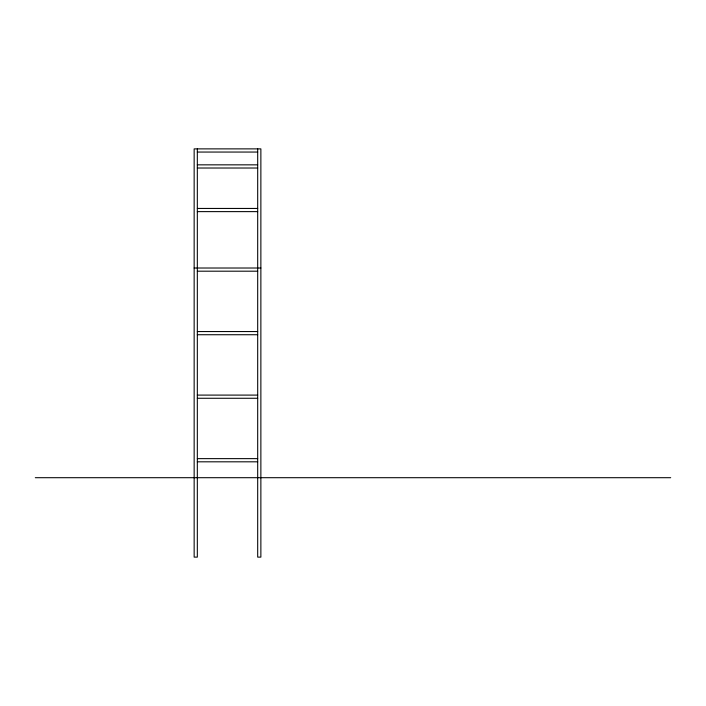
<?xml version="1.0" encoding="UTF-8"?>
<svg xmlns="http://www.w3.org/2000/svg" width="706" height="706" viewBox="0 0 706 706"><rect width="100%" height="100%" fill="white"/><g stroke="black" fill="none" stroke-linecap="round" stroke-linejoin="round"><path stroke-width="1.06" d="M197.327 152.055L257.69 152.055M197.327 164.842L257.69 164.842M197.327 168.019L257.69 168.019M197.327 208.446L257.69 208.446M197.327 211.624L257.69 211.624M194.15 268.015L260.867 268.015M197.327 271.192L257.69 271.192M197.327 331.555L257.69 331.555M197.327 334.732L257.69 334.732M197.327 395.095L257.69 395.095M197.327 398.272L257.69 398.272M197.327 458.635L257.69 458.635M197.327 461.812L257.69 461.812M35.3 477.697L670.7 477.697M257.69 148.878L257.69 557.122L260.867 557.122L260.867 148.878L194.15 148.878L194.15 557.122L197.327 557.122L197.327 148.878"/></g></svg>
